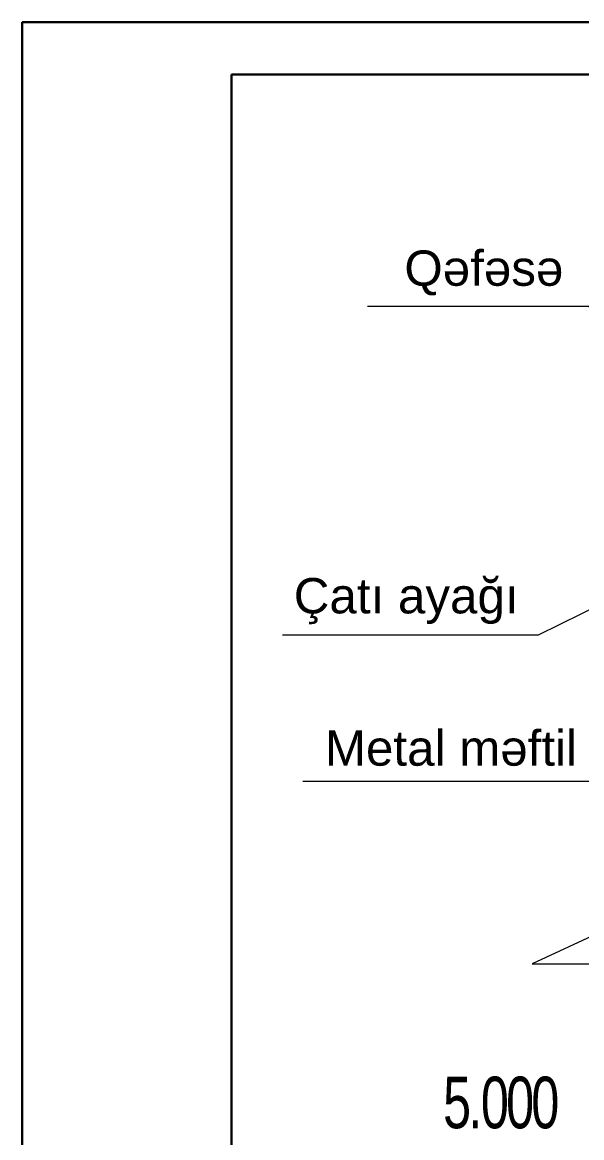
# Model space of a CAD drawing. Header units: millimetres. Extents: x 120281 to 1416367021, y -641565767 to 918373.
# Drawn here: x 1183144 to 1185750, y 693093 to 698288 of the extents above; entities that cross this region are included whole.
import ezdxf

# ---------------------------------------------------------------- set-up
doc = ezdxf.new("R2010")
doc.units = ezdxf.units.MM
for name, color, linetype, lineweight in [('Künc ştampının yazısı', 7, 'Continuous', 13), ('Yazı-3', 7, 'Continuous', 15), ('размер', 90, 'Continuous', 40)]:
    doc.layers.add(name, color=color, linetype=linetype, lineweight=lineweight)
doc.styles.add('Segoe UI Light', font='segoeuil.ttf', dxfattribs={"width": 0.7})

msp = doc.modelspace()

# ---------------------------------------------------------------- linework, layer by layer
at = {"color": 7, "lineweight": 13}
for points in [[(1186509.9436, 695989.24455), (1185784.60694, 696964.4072), (1184752.10345, 696964.4072)], [(1186052.46355, 695682.29989), (1185547.2891, 695434.20974), (1184355.42193, 695434.20974)], [(1188198.35312, 694391.76612), (1185787.81478, 694752.83692), (1184451.01026, 694752.83692)]]:
    msp.add_lwpolyline(points, dxfattribs=at)
at = {"color": 7, "lineweight": 20}
msp.add_lwpolyline([(1186052.46355, 696475.007), (1186052.46355, 694149.59718), (1185519.48645, 693902.3789), (1186558.65181, 693902.3789), (1186052.46355, 693680.68441), (1186052.46355, 690050.87845), (1188960.91362, 690050.87845), (1189165.60676, 690621.43247), (1189165.60676, 689630.76147), (1189337.42676, 690050.87845), (1190366.5619, 690050.87845)], dxfattribs=at)
at = {"layer": 'размер', "color": 0, "lineweight": 30}
for points in [[(1183143.96975, 698287.72737), (1203619.80395, 698287.72737), (1203619.80395, 683808.38746), (1183143.96975, 683808.38746)], [(1184119.00947, 698043.96744), (1203376.04402, 698043.96744), (1203376.04402, 684052.1474), (1184119.00947, 684052.1474)]]:
    msp.add_lwpolyline(points, close=True, dxfattribs=at)

# ---------------------------------------------------------------- texts
at = {"layer": 'Künc ştampının yazısı', "char_height": 164.5034347, "attachment_point": 5, "style": 'Segoe UI Light'}
for s, insert in [('{\\fArial|b0|i0|c238|p34;\\W1;Qəfəsə}', (1185294.23597, 697120.3836)), ('{\\fArial|b0|i0|c238|p34;\\W1;Çatı ayağı}', (1184932.32263, 695592.01154)), ('{\\fArial|b0|i0|c0|p34;\\W1;Metal m\\fArial|b0|i0|c238|p34;əftil}', (1185140.86754, 694906.85583))]:
    msp.add_mtext(s, dxfattribs=dict(at, insert=insert))
at = {"layer": 'Yazı-3', "insert": (1185368.35322, 693255.67464), "char_height": 240, "attachment_point": 5, "style": 'Segoe UI Light'}
msp.add_mtext('{\\fArial|b0|i0|c238|p34;\\T0.9;5\\fArial|b0|i0|c0|p34;.\\fArial|b0|i0|c238|p34;00\\fArial|b0|i0|c0|p34;0}', dxfattribs=at)

doc.saveas('drawing.dxf')
